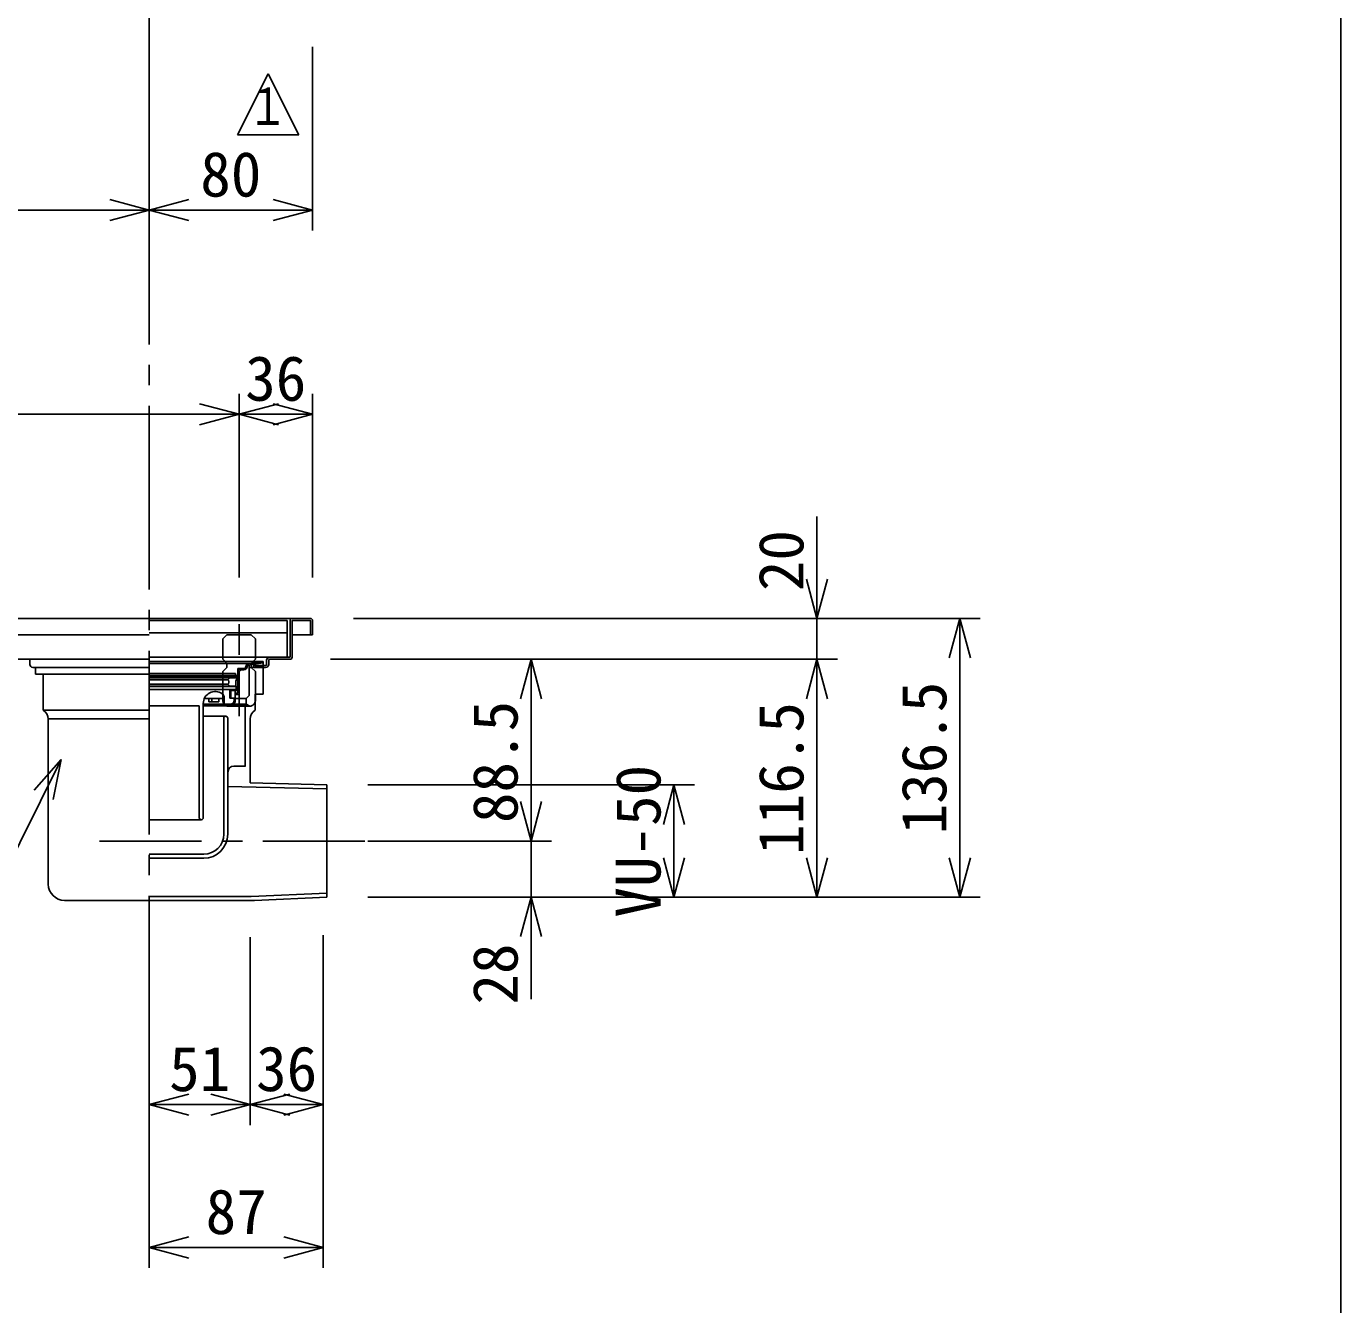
# Model space of a CAD drawing. Units: millimetres, scale not verified. Extents: x -1365 to 1365, y -930 to 870.
# Drawn here: x 721 to 1365, y -278 to 348 of the extents above; entities that cross this region are included whole.
import ezdxf
from ezdxf.enums import TextEntityAlignment as Align

# ---------------------------------------------------------------- set-up
doc = ezdxf.new("R2010")
doc.units = ezdxf.units.MM
doc.header["$LTSCALE"] = 10
for name, pattern in [('CHAIN1', [8, 5, -1, 1, -1]), ('CHAIN2', [12, 9, -1, 1, -1]), ('DASHED2', [3, 2, -1])]:
    doc.linetypes.add(name, pattern=pattern)
for name, color, linetype in [('0-0_計極細', 2, 'Continuous'), ('0-1_計細線', 3, 'Continuous'), ('0-5_寸法線', 7, 'Continuous'), ('0-7_枠細線', 5, 'Continuous'), ('0-8_枠中線', 5, 'Continuous')]:
    doc.layers.add(name, color=color, linetype=linetype)
doc.styles.add('ＭＳ ゴシック', font='')
doc.styles.get('ＭＳ ゴシック').set_extended_font_data('MS Gothic')

msp = doc.modelspace()

# ---------------------------------------------------------------- linework, layer by layer
at = {"layer": '0-0_計極細', "linetype": 'CHAIN2'}
msp.add_line((781.47, 521.79), (781.47, -118.58), dxfattribs=at)
at = {"layer": '0-0_計極細', "linetype": 'DASHED2'}
msp.add_line((825.47, 9.79), (825.47, 54.84), dxfattribs=at)
at = {"layer": '0-0_計極細'}
for p, q in [((781.47, 36.51), (837.21, 36.51)), ((781.47, 35.53), (830.43, 35.53)), ((824.87, 33.08), (826.78, 33.08)), ((824.87, 30.14), (824.87, 33.08)), ((827.75, 33.08), (826.58, 33.08)), ((827.75, 32.4), (826.58, 32.4)), ((830.43, 35.53), (837.21, 36.5)), ((830.43, 19.84), (830.43, 34.84)), ((837.21, 34.15), (830.43, 33.37)), ((830.53, 34.85), (837.21, 35.8)), ((824.08, 28.77), (781.47, 28.77)), ((781.47, 28.58), (824.72, 28.58)), ((781.47, 27.6), (819.92, 27.6)), ((781.67, 30.63), (823.79, 30.63)), ((781.67, 29.65), (824.38, 29.65)), ((819.92, 25.35), (820.41, 25.84)), ((820.41, 28.58), (820.41, 28.09)), ((820.41, 27.11), (820.41, 25.84)), ((823.79, 29.65), (823.79, 30.63)), ((823.94, 27.11), (824.72, 28.58)), ((823.94, 27.11), (823.94, 24.37)), ((824.08, 28.77), (824.08, 29.65)), ((824.87, 21.03), (824.87, 31.37)), ((825.55, 20.35), (825.55, 31.37)), ((781.47, 25.35), (819.92, 25.35)), ((781.47, 24.37), (823.94, 24.37)), ((824.08, 22.8), (781.47, 22.8)), ((820.41, 24.86), (819.92, 25.35)), ((820.41, 24.86), (820.41, 24.37)), ((820.9, 18.49), (820.9, 22.8)), ((820.9, 22.31), (824.87, 22.31)), ((821.39, 18.49), (821.39, 22.31)), ((823.59, 16.43), (823.59, 22.31)), ((823.59, 21.03), (824.87, 21.03)), ((823.59, 20.35), (825.55, 20.35)), ((830.43, 19.84), (828.98, 18.39)), ((781.47, 14.76), (805.96, 14.76)), ((805.96, -40.04), (805.96, 14.76)), ((807.92, -40.04), (807.92, 15.92)), ((807.92, 15.54), (828.98, 15.54)), ((807.92, 14.76), (830.43, 14.76)), ((808.47, 18.39), (818.2, 18.39)), ((810.65, 16.72), (810.65, 18.39)), ((810.65, 16.72), (815.55, 16.72)), ((812.12, 16.72), (812.12, 18.39)), ((815.55, 16.72), (815.55, 18.39)), ((818.21, 15.55), (818.21, 18.49)), ((821.15, 15.55), (818.21, 15.55)), ((822.78, 16.43), (823.59, 16.43)), ((823.59, 18.39), (828.98, 18.39)), ((828.49, -14.71), (828.49, 14.76)), ((828.98, 15.54), (828.98, 18.39)), ((830.43, 14.76), (828.98, 15.54)), ((818.94, 9.66), (807.92, 9.66)), ((817.96, -48.08), (817.96, 8.68)), ((819.92, -48.08), (819.92, 8.68)), ((828.56, -14.71), (822.93, -14.71)), ((819.92, -48.08), (819.92, -21.63)), ((819.99, -24.68), (868.47, -25.88)), ((806.94, -41.02), (781.47, -41.02)), ((807.91, -40.17), (807.91, -40.17)), ((781.47, -57.88), (808.17, -57.88)), ((781.47, -59.84), (808.17, -59.84)), ((808.17, -59.84), (805.96, -59.84)), ((831.33, -78.53), (868.47, -76.96)), ((781.47, -78.53), (831.33, -78.53))]:
    msp.add_line(p, q, dxfattribs=at)
at = {"layer": '0-0_計極細', "linetype": 'CHAIN1'}
msp.add_line((757.13, -51.42), (887.48, -51.42), dxfattribs=at)
at = {"layer": '0-0_計極細'}
for points in [[(820.41, 27.11), (819.92, 27.6), (820.41, 28.09)], [(824.08, 22.8), (824.08, 24.27), (781.47, 24.27)], [(823.1, 17.51), (823.1, 18.49), (820.9, 18.49)]]:
    msp.add_lwpolyline(points, dxfattribs=at)
for centre, radius, start, end in [((826.58, 31.37), 1.71, 90, 180), ((826.58, 31.37), 1.03, 90, 180), ((827.75, 34.06), 0.98, 270, 356.64911), ((827.75, 34.06), 1.67, 270, 356.64911), ((830.43, 33.82), 1.71, 90, 175.84901), ((830.43, 33.82), 1.03, 90, 175.84901), ((824.38, 30.14), 0.49, 270, 360), ((813.8, 15.92), 5.88, 55.16629, 180), ((815.27, 18.49), 2.94, 0, 50.0295), ((821.15, 17.51), 1.96, 270, 360), ((818.94, 8.68), 0.98, 90, 180), ((818.94, 8.68), 0.98, 0, 90), ((822.93, -17.65), 2.94, 90, 180), ((806.94, -40.04), 0.98, 180, 270), ((806.94, -40.04), 0.98, 270, 360), ((808.17, -48.08), 11.76, 270, 360), ((808.17, -48.08), 9.8, 270, 360)]:
    msp.add_arc(centre, radius, start, end, dxfattribs=at)
at = {"layer": '0-1_計細線'}
for p, q in [((781.47, 56.58), (848.97, 56.58)), ((848.97, 56.58), (848.97, 38.58)), ((850.47, 56.58), (850.47, 38.58)), ((861.47, 49.58), (861.47, 56.58)), ((-934.53, 49.58), (781.47, 49.58)), ((781.47, 50.58), (848.97, 50.58)), ((860.47, 49.58), (861.47, 49.58)), ((402.47, 37.58), (781.47, 37.58)), ((722.97, 37.08), (722.97, 35.08)), ((724.47, 33.58), (781.47, 33.58)), ((725.73, 30.24), (725.73, 33.58)), ((781.47, 38.58), (848.97, 38.58)), ((838.47, 33.58), (832.47, 33.58)), ((837.21, 20.44), (837.21, 36.51)), ((838.97, 37.08), (838.97, 35.08)), ((839.97, 37.08), (839.97, 35.08)), ((850.47, 38.58), (840.47, 38.58)), ((840.47, 37.58), (850.47, 37.58)), ((781.47, 30.24), (725.73, 30.24)), ((729.55, 12.6), (729.55, 30.24)), ((833.39, 20.44), (837.21, 20.44)), ((833.39, 12.6), (833.39, 20.44)), ((781.47, 12.6), (729.55, 12.6)), ((781.47, 8.36), (732, 8.36)), ((732, -72.49), (732, 8.36)), ((830.94, -22.99), (830.94, 8.36)), ((830.94, -22.99), (868.47, -23.92)), ((868.47, -78.92), (868.47, -23.92)), ((740, -80.49), (833, -80.49)), ((833, -80.49), (868.47, -78.92))]:
    msp.add_line(p, q, dxfattribs=at)
at = {"layer": '0-1_計細線', "linetype": 'DASHED2'}
for p, q in [((819.47, 49.57), (817.47, 47.57)), ((817.47, 37.57), (817.47, 47.57)), ((819.47, 49.57), (831.47, 49.57)), ((833.47, 47.57), (831.47, 49.57)), ((833.47, 37.57), (833.47, 47.57)), ((817.47, 31.57), (817.47, 17.57)), ((833.47, 31.57), (833.47, 17.57)), ((820.47, 14.57), (830.47, 14.57))]:
    msp.add_line(p, q, dxfattribs=at)
at = {"layer": '0-1_計細線'}
for points in [[(860.47, 57.58), (851.47, 57.58), (-933.53, 57.58)], [(851.47, 49.58), (860.47, 49.58), (860.47, 56.58), (851.47, 56.58), (851.47, 38.58)], [(838.47, 34.58), (832.47, 34.58), (832.47, 33.58)]]:
    msp.add_lwpolyline(points, dxfattribs=at)
at = {"layer": '0-1_計細線', "linetype": 'DASHED2'}
for points in [[(817.47, 37.57), (819.47, 35.57), (819.47, 33.57), (817.47, 31.57)], [(833.47, 37.57), (831.47, 35.57), (831.47, 33.57), (833.47, 31.57)]]:
    msp.add_lwpolyline(points, dxfattribs=at)
at = {"layer": '0-1_計細線'}
for centre, radius, start, end in [((851.47, 56.58), 1, 90, 180), ((860.47, 56.58), 1, 0, 90), ((722.47, 37.08), 0.5, 0, 90), ((724.47, 35.08), 1.5, 180, 270), ((838.47, 35.08), 1.5, 270, 360), ((838.47, 35.08), 0.5, 270, 360), ((840.47, 37.08), 1.5, 90, 180), ((840.47, 37.08), 0.5, 90, 180), ((850.47, 38.58), 1, 270, 360), ((727.1, 8.36), 4.9, 0, 60), ((835.84, 8.36), 4.9, 120, 180), ((740, -72.49), 8, 180, 270)]:
    msp.add_arc(centre, radius, start, end, dxfattribs=at)
at = {"layer": '0-1_計細線', "linetype": 'DASHED2'}
for centre, start, end in [((820.47, 17.57), 180, 270), ((830.47, 17.57), 270, 360)]:
    msp.add_arc(centre, 3, start, end, dxfattribs=at)
at = {"layer": '0-5_寸法線'}
for p, q in [((781.47, 337.58), (781.47, 247.58)), ((861.47, 337.58), (861.47, 247.58)), ((-934.53, 257.58), (781.47, 257.58)), ((781.47, 257.58), (762.15, 262.76)), ((781.47, 257.58), (762.15, 252.41)), ((781.47, 257.58), (800.79, 262.76)), ((781.47, 257.58), (800.79, 252.41)), ((781.47, 257.58), (861.47, 257.58)), ((861.47, 257.58), (842.15, 262.76)), ((861.47, 257.58), (842.15, 252.41)), ((825.47, 77.58), (825.47, 167.58)), ((861.47, 77.58), (861.47, 167.58)), ((825.47, 157.58), (806.15, 162.76)), ((825.47, 157.58), (844.79, 162.76)), ((861.47, 157.58), (842.15, 162.76)), ((-898.53, 157.58), (825.47, 157.58)), ((825.47, 157.58), (806.15, 152.41)), ((825.47, 157.58), (844.79, 152.41)), ((825.47, 157.58), (861.47, 157.58)), ((861.47, 157.58), (842.15, 152.41)), ((1108.47, 37.58), (1108.47, 107.58)), ((1108.47, 57.58), (1103.3, 76.9)), ((1108.47, 57.58), (1113.65, 76.9)), ((881.47, 57.58), (1188.47, 57.58)), ((881.47, 57.58), (1118.47, 57.58)), ((1178.47, 57.58), (1173.3, 38.26)), ((1178.47, 57.58), (1183.65, 38.26)), ((1178.47, -78.92), (1178.47, 57.58)), ((870.17, 37.58), (1118.47, 37.58)), ((870.17, 37.58), (978.47, 37.58)), ((968.47, 37.58), (963.3, 18.26)), ((968.47, 37.58), (973.65, 18.26)), ((968.47, -51.42), (968.47, 37.58)), ((1108.47, 37.58), (1103.3, 18.26)), ((1108.47, 37.58), (1113.65, 18.26)), ((1108.47, -78.92), (1108.47, 37.58)), ((738.35, -11.49), (725.1, -26.47)), ((738.35, -11.49), (734.36, -31.09)), ((888.47, -23.92), (1048.47, -23.92)), ((1038.47, -23.92), (1033.3, -43.24)), ((1038.47, -23.92), (1043.65, -43.24)), ((1038.47, -78.92), (1038.47, -23.92)), ((968.47, -51.42), (963.3, -32.1)), ((968.47, -51.42), (973.65, -32.1)), ((888.47, -51.42), (978.47, -51.42)), ((968.47, -128.92), (968.47, -51.42)), ((1038.47, -78.92), (1033.3, -59.6)), ((1038.47, -78.92), (1043.65, -59.6)), ((1108.47, -78.92), (1103.3, -59.6)), ((1108.47, -78.92), (1113.65, -59.6)), ((1178.47, -78.92), (1173.3, -59.6)), ((1178.47, -78.92), (1183.65, -59.6)), ((888.47, -78.92), (1188.47, -78.92)), ((888.47, -78.92), (1118.47, -78.92)), ((888.47, -78.92), (1048.47, -78.92)), ((888.47, -78.92), (978.47, -78.92)), ((968.47, -78.92), (963.3, -98.24)), ((968.47, -78.92), (973.65, -98.24)), ((781.47, -98.44), (781.47, -260.49)), ((781.47, -98.44), (781.47, -190.49)), ((830.94, -98.44), (830.94, -190.49)), ((866.7, -97.55), (866.7, -190.49)), ((866.7, -98.44), (866.7, -260.49)), ((781.47, -180.49), (800.79, -175.31)), ((830.94, -180.49), (811.62, -175.31)), ((830.94, -180.49), (850.26, -175.31)), ((866.7, -180.49), (847.38, -175.31)), ((781.47, -180.49), (800.79, -185.67)), ((781.47, -180.49), (830.94, -180.49)), ((830.94, -180.49), (811.62, -185.67)), ((830.94, -180.49), (850.26, -185.67)), ((830.94, -180.49), (866.7, -180.49)), ((866.7, -180.49), (847.38, -185.67)), ((781.47, -250.49), (800.79, -245.31)), ((781.47, -250.49), (800.79, -255.67)), ((781.47, -250.49), (866.7, -250.49)), ((866.7, -250.49), (847.38, -245.31)), ((866.7, -250.49), (847.38, -255.67))]:
    msp.add_line(p, q, dxfattribs=at)
msp.add_lwpolyline([(738.35, -11.49), (697.7, -93.07), (433.7, -93.07)], dxfattribs=at)
at = {"layer": '0-7_枠細線'}
for p, q in [((839.74, 324.36), (824.74, 294.36)), ((854.74, 294.36), (839.74, 324.36)), ((824.74, 294.36), (854.74, 294.36))]:
    msp.add_line(p, q, dxfattribs=at)
at = {"layer": '0-8_枠中線'}
msp.add_lwpolyline([(-1365, -930), (-1365, 870), (1365, 870), (1365, -930)], close=True, dxfattribs=at)

# ---------------------------------------------------------------- texts
at = {"layer": '0-5_寸法線', "style": 'ＭＳ ゴシック'}
for s, p in [('80', (806.47, 257.58)), ('36', (828.47, 157.58)), ('51', (791.21, -180.49)), ('36', (833.82, -180.49)), ('87', (809.08, -250.49))]:
    msp.add_text(s, height=21.99, dxfattribs=at).set_placement(p, align=Align.BOTTOM_LEFT)
for s, p in [('20', (1108.47, 70.96)), ('136.5', (1178.47, -48.17)), ('88.5', (968.47, -42.61)), ('116.5', (1108.47, -58.17)), ('VU-50', (1038.47, -88.92)), ('28', (968.47, -131.52))]:
    msp.add_text(s, height=21.99, rotation=90, dxfattribs=at).set_placement(p, align=Align.BOTTOM_LEFT)
at = {"layer": '0-7_枠細線', "style": 'ＭＳ ゴシック', "width": 0.8}
msp.add_text('１', height=18.33, dxfattribs=at).set_placement((829.47, 293.75), align=Align.BOTTOM_LEFT)

doc.saveas('drawing.dxf')
